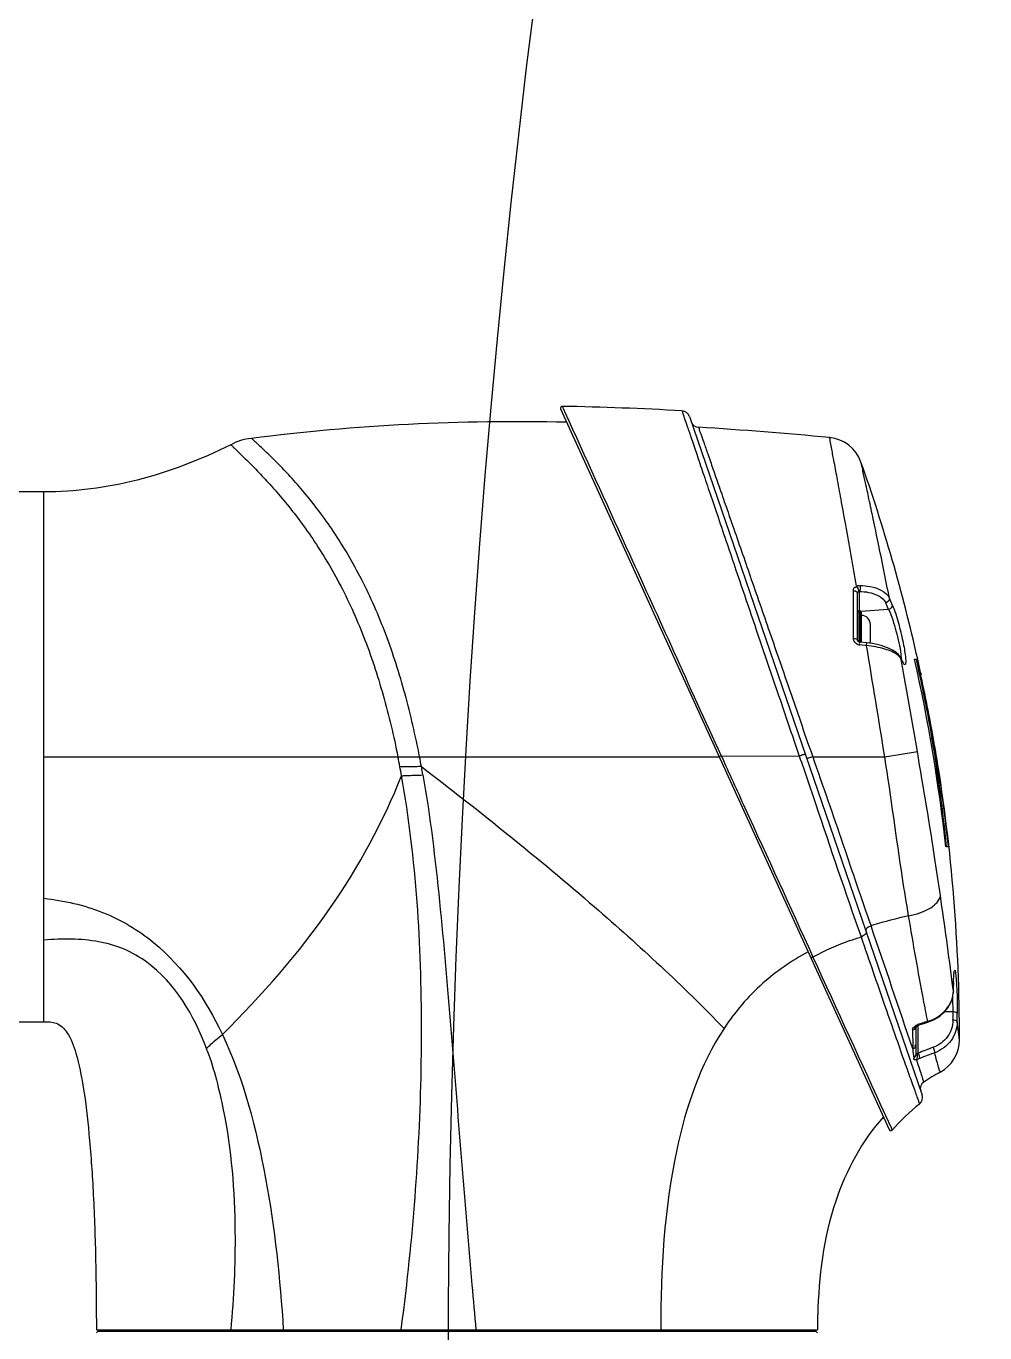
# Model space of a CAD drawing. Header units: millimetres. Extents: x 0 to 1173, y -4 to 841.
# Drawn here: x 512.93 to 528.49, y 324.23 to 345.44 of the extents above; entities that cross this region are included whole.
import ezdxf

# ---------------------------------------------------------------- set-up
doc = ezdxf.new("R2010")
doc.units = ezdxf.units.MM
doc.header["$LTSCALE"] = 65.395
for name, color, linetype in [('ALL_DRFT_GEOM', 7, 'CONTINUOUS'), ('J500_DH_BL12', 7, 'CONTINUOUS'), ('TM20_JOINT_200L_DH_BL4', 7, 'CONTINUOUS')]:
    doc.layers.add(name, color=color, linetype=linetype)

# ---------------------------------------------------------------- blocks, each defined once
blk = doc.blocks.new('TM20_JOINT_200L_DH_BL4', base_point=(646.7471, 433.0434))
at = {"layer": 'TM20_JOINT_200L_DH_BL4', "color": 7, "linetype": 'Continuous'}
for p, q in [((521.6027, 339.2254), (526.9336, 327.5277)), ((521.6665, 339.1865), (521.7361, 339.034)), ((523.6915, 339.104), (527.4695, 328.0871)), ((513.2209, 337.8793), (512.0209, 337.8793)), ((513.2209, 329.2793), (513.2209, 337.8793)), ((526.3529, 335.5008), (526.353, 336.2746)), ((526.4209, 335.4733), (526.4209, 336.2363)), ((526.4547, 335.9495), (526.4547, 336.2638)), ((526.924, 335.9719), (526.4761, 335.9391)), ((526.4459, 335.4441), (526.4459, 335.9495)), ((526.4559, 335.9495), (526.4459, 335.9495)), ((526.4559, 335.9495), (526.4559, 335.4419)), ((526.4809, 335.9245), (526.4809, 335.4392)), ((526.6309, 335.4745), (526.6309, 335.7245)), ((526.5414, 335.387), (526.454, 335.3966)), ((526.5685, 335.4296), (526.4557, 335.442)), ((526.5663, 335.3842), (526.5414, 335.387)), ((526.6153, 335.4235), (526.5685, 335.4296)), ((527.1109, 335.2039), (527.0956, 335.2255)), ((527.1171, 335.193), (527.1109, 335.2039)), ((527.1304, 335.1682), (527.1171, 335.1932)), ((527.1318, 335.1312), (527.1241, 335.1726)), ((527.1276, 335.1661), (527.1241, 335.1726)), ((527.1484, 335.1341), (527.1304, 335.1682)), ((527.1552, 335.114), (527.1449, 335.1335)), ((527.1487, 335.1336), (527.1484, 335.1341)), ((527.1511, 335.129), (527.1487, 335.1336)), ((527.3455, 335.162), (527.3745, 335.162)), ((527.392, 335.162), (527.3959, 335.162)), ((527.4422, 334.9488), (527.45, 334.9124)), ((527.6324, 333.8736), (527.6027, 333.8736)), ((527.6394, 333.8637), (527.6377, 333.8744)), ((527.6534, 333.866), (527.6385, 333.866)), ((526.8616, 333.5794), (527.3906, 333.668)), ((513.2209, 333.5793), (524.1757, 333.5793)), ((524.2082, 333.5965), (525.4756, 333.5898)), ((525.6929, 333.5793), (526.8616, 333.5793)), ((527.8616, 332.1197), (527.8612, 332.1244)), ((527.8942, 332.1197), (527.8616, 332.1197)), ((527.8938, 332.1232), (527.8942, 332.1197)), ((525.6905, 330.3434), (525.6967, 330.3298)), ((527.9636, 329.8729), (527.9633, 329.8747)), ((527.9757, 329.7787), (527.9636, 329.8729)), ((527.9759, 329.7755), (527.9779, 329.9023)), ((527.9761, 329.8006), (527.9763, 329.8116)), ((527.9763, 329.8116), (527.9767, 329.8335)), ((527.9771, 329.8743), (527.9772, 329.8774)), ((527.9773, 329.8774), (527.9775, 329.8743)), ((527.9779, 329.9023), (527.9787, 329.9349)), ((527.9787, 329.9349), (527.9792, 329.9557)), ((527.9792, 329.9557), (527.9799, 329.9754)), ((527.9799, 329.9754), (527.9807, 329.9941)), ((527.9739, 329.7399), (527.9759, 329.7755)), ((527.9757, 329.7787), (527.9761, 329.8006)), ((527.9757, 329.7787), (527.9759, 329.7755)), ((527.9698, 329.4384), (527.8337, 329.4426)), ((512.0209, 329.2793), (513.2209, 329.2793)), ((527.3676, 329.1966), (527.3709, 329.2005)), ((527.3709, 328.7638), (527.3709, 329.2005)), ((527.4047, 328.7696), (527.4047, 329.2219)), ((527.4208, 329.2273), (527.472, 329.2444)), ((527.472, 329.2444), (527.4983, 329.253)), ((527.482, 329.2603), (527.4974, 329.2653)), ((527.4983, 329.253), (527.5597, 329.2728)), ((527.5561, 329.2841), (527.5596, 329.2852)), ((527.5597, 329.2728), (527.5974, 329.286)), ((528.0728, 328.9854), (528.0382, 329.2782)), ((527.3708, 328.7606), (527.3709, 328.7638)), ((527.3711, 328.7623), (527.3709, 328.7638)), ((526.8743, 327.7571), (526.9646, 327.5608)), ((525.7731, 324.5193), (525.774, 324.5193)), ((514.0709, 324.2793), (525.77, 324.2793))]:
    blk.add_line(p, q, dxfattribs=at)
for points in [[(526.4209, 336.2363), (526.4211, 336.2397), (526.4217, 336.2431), (526.4228, 336.2464), (526.4243, 336.2495), (526.4262, 336.2524), (526.4285, 336.255), (526.4311, 336.2575), (526.434, 336.2596), (526.4372, 336.2614)], [(526.4372, 336.2614), (526.4389, 336.2621), (526.4407, 336.2627), (526.4426, 336.2632), (526.4445, 336.2636), (526.4464, 336.2638), (526.4484, 336.264), (526.4505, 336.264), (526.4526, 336.264), (526.4547, 336.2638)], [(526.4557, 335.4419), (526.4534, 335.4422), (526.4479, 335.4434), (526.4426, 335.4453), (526.4376, 335.4478), (526.4331, 335.4509), (526.4293, 335.4543), (526.4262, 335.458), (526.4238, 335.4619), (526.4222, 335.4658), (526.4212, 335.4696), (526.4209, 335.4732)], [(527.0956, 335.2255), (527.0768, 335.2463), (527.0546, 335.2664), (527.0289, 335.2857), (526.9997, 335.3042), (526.967, 335.3221), (526.931, 335.339), (526.8918, 335.355), (526.8496, 335.37), (526.8052, 335.3836), (526.7589, 335.3959), (526.7112, 335.4067), (526.6631, 335.4159), (526.6153, 335.4235)], [(527.1564, 335.1194), (527.1571, 335.1187), (527.1577, 335.118), (527.1575, 335.1183), (527.1566, 335.1197), (527.1551, 335.1219), (527.1533, 335.125), (527.1511, 335.129)], [(527.9807, 329.9941), (527.9815, 330.0114), (527.982, 330.0195), (527.9824, 330.0273), (527.9829, 330.0346), (527.9834, 330.0416), (527.9839, 330.0482), (527.9844, 330.0543), (527.9849, 330.06), (527.9854, 330.0652), (527.9859, 330.07), (527.9864, 330.0743), (527.9869, 330.0782), (527.9874, 330.0815), (527.9878, 330.0843), (527.9882, 330.0866), (527.9886, 330.0883), (527.9888, 330.0894)], [(527.5974, 329.286), (527.6408, 329.3044), (527.6826, 329.3257), (527.7226, 329.3497), (527.7604, 329.3763), (527.7957, 329.4054), (527.8284, 329.4367), (527.8583, 329.47), (527.8851, 329.5051), (527.9086, 329.5418), (527.9288, 329.5798), (527.9455, 329.619), (527.9586, 329.6589), (527.9681, 329.6993), (527.9739, 329.7399)], [(527.3709, 329.2005), (527.3727, 329.2023), (527.3759, 329.2051), (527.38, 329.2083), (527.385, 329.2117), (527.3909, 329.2152), (527.3974, 329.2186)], [(527.3974, 329.2186), (527.4046, 329.2218), (527.4122, 329.2247), (527.4196, 329.227), (527.4207, 329.2273)]]:
    blk.add_lwpolyline(points, dxfattribs=at)
for centre, radius, start, end in [((521.6296, 339.2376), 0.0296, 89.04654, 204.5), ((520.7796, 290.5052), 48.7694, 86.71759, 89.00079), ((523.5644, 339.0604), 0.1344, 18.92805, 86.76312), ((523.8482, 339.063), 0.1349, 198.92805, 266.47367), ((519.8491, 274.6221), 64.4299, 84.551855, 86.448816), ((525.9101, 338.1636), 0.6, 19.44418, 84.61521), ((500.0729, 329.0425), 28, 12.62405, 19.44418), ((517.1591, 331.7345), 10.6447, 23.45831, 24.07807), ((517.1943, 331.7961), 10.6723, 23.46794, 24.08753), ((526.4459, 335.9245), 0.025, 90, 180), ((526.4559, 335.9245), 0.025, 0, 90), ((526.4809, 335.7245), 0.15, 0, 90), ((526.4623, 335.5087), 0.1121, 231.08255, 238.08798), ((526.4655, 335.5184), 0.1223, 251.77388, 264.59063), ((524.6419, 335.5133), 1.8159, 356.31691, 356.82625), ((265.7361, 291.7894), 264.4483, 9.092371, 9.488632), ((526.4809, 335.4745), 0.15, 339.69813, 360), ((521.2552, 332.0215), 6.6613, 27.85139, 28.16844), ((430.8468, 317.3427), 97.9144, 9.597789, 10.467293), ((500.0729, 329.0425), 27.9508, 6.32205, 12.64664), ((500.0778, 329.0286), 27.9773, 12.20762, 12.66362), ((502.1808, 329.3871), 25.8641, 12.41654, 12.90161), ((501.364, 329.3619), 26.6699, 12.092, 12.56075), ((500.0753, 329.0281), 27.9798, 9.97258, 12.20752), ((502.2245, 329.3586), 25.8253, 10.05159, 12.49911), ((502.9348, 329.8279), 25.0321, 9.30292, 11.8023), ((502.8723, 329.8573), 25.0837, 5.17625, 9.21357), ((502.9984, 329.8385), 24.9676, 5.25305, 9.27774), ((502.0487, 329.4451), 25.9835, 9.16541, 9.79608), ((503.9852, 330.5835), 15.2749, 10.69571, 11.31061), ((503.4311, 330.4787), 15.8388, 10.15881, 10.69623), ((503.5221, 330.5237), 16.0855, 10.37769, 10.95021), ((502.4179, 330.4054), 17.1934, 9.64052, 10.10281), ((502.0708, 329.4487), 25.9612, 5.91304, 9.16551), ((500.0729, 329.0425), 28, 359.88315, 9.33481), ((423.1596, 316.2959), 105.6797, 7.382344, 8.177726), ((516.8627, 359.4202), 30.3283, 288.11701, 288.48283), ((528.8693, 323.6676), 7.5064, 107.04299, 107.28369), ((136.4573, 197.3178), 412.3939, 18.59774, 18.890485), ((1659.9618, 847.9596), 1246.7951, 204.529916, 204.6599418), ((521.7604, 329.929), 6.217, 359.1201, 359.4962), ((533.6132, 329.7992), 5.6364, 178.81246, 179.20425), ((521.2918, 329.4525), 6.678, 359.87905, 2.02755), ((527.5438, 329.7868), 0.432, 353.32966, 358.50691), ((527.5508, 329.7865), 0.425, 358.51982, 358.94402), ((502.9674, 329.4987), 25.0024, 359.55392, 359.86184), ((502.9534, 329.4758), 25.0856, 359.54856, 359.85628), ((527.4651, 329.0607), 0.1842, 120.78706, 122.50351), ((527.3138, 329.2118), 0.057, 346.30864, 350.71724), ((527.4712, 329.0502), 0.1964, 113.83516, 120.74097), ((527.4734, 329.0455), 0.2016, 109.57658, 113.87094), ((527.4718, 329.0499), 0.1969, 106.14342, 109.58095), ((527.4703, 329.0552), 0.1914, 105.00458, 106.13387), ((530.2649, 320.7135), 8.9884, 108.24195, 108.44705), ((530.2821, 320.6614), 9.0433, 108.03704, 108.24186), ((530.384, 320.3473), 9.3735, 107.55911, 107.93602), ((527.348, 329.9527), 0.7002, 287.58606, 291.63644), ((657.0267, 330.1802), 129.7173, 180.456737, 180.592289), ((527.4728, 328.9866), 0.6, 298.66094, 359.88315), ((510.7977, 327.0407), 5.3729, 19.21745, 19.61755), ((540.1518, 330.0194), 12.8896, 185.25309, 185.94495), ((527.2758, 328.7636), 0.0951, 351.76345, 356.1881), ((527.2739, 328.7637), 0.097, 356.18194, 358.13063), ((529.7185, 323.129), 6.0968, 109.83051, 112.30385), ((529.7148, 323.1607), 5.9756, 109.98444, 112.4738), ((529.5177, 325.2422), 3.6665, 118.63688, 123.50738), ((527.5615, 328.1971), 0.1227, 123.53365, 198.92805), ((529.3572, 325.473), 3.1351, 128.00478, 139.22274), ((527.3472, 328.0452), 0.1293, 308.00433, 18.92805), ((526.9606, 327.54), 0.0297, 204.5, 319.24929), ((479.7469, 329.5071), 39.6155, 352.41682, 353.48074), ((535.03, 324.2808), 9.26, 178.52421, 180.00936)]:
    blk.add_arc(centre, radius, start, end, dxfattribs=at)
for points, knots in [([(521.6301, 339.2672), (521.6371, 339.2671), (521.6399, 339.2244), (521.6573, 339.207), (521.6665, 339.1865)], [0, 0, 0, 0, 0.2395699, 1, 1, 1, 1]), ([(523.572, 339.1946), (523.5813, 339.1941), (523.58, 339.1614), (523.5948, 339.1309), (523.6184, 339.0518), (523.665, 338.9242), (523.7308, 338.7243), (523.8161, 338.4745), (523.9169, 338.1763), (524.0324, 337.8354), (524.2109, 337.3084), (524.4589, 336.5777), (524.7785, 335.6347), (525.123, 334.6286), (525.354, 333.9387), (525.4756, 333.5897)], [0, 0, 0, 0, 0.0047456, 0.0107672, 0.019535, 0.0450835, 0.0807215, 0.1256548, 0.1790678, 0.2401555, 0.308093, 0.461058, 0.6312752, 0.8127159, 1, 1, 1, 1]), ([(521.7361, 339.034), (522.064, 338.3131), (522.629, 337.0663), (523.4562, 335.2553), (523.9453, 334.1605), (524.2082, 333.5966)], [0, 0, 0, 0, 0.3978012, 0.6874823, 1, 1, 1, 1]), ([(523.8399, 338.9283), (523.8489, 338.9278), (523.8486, 338.8739), (523.8864, 338.8111), (523.9289, 338.6649), (523.9967, 338.4795), (524.0792, 338.2384), (524.1784, 337.9542), (524.2914, 337.6284), (524.466, 337.1257), (524.708, 336.4286), (525.0189, 335.5293), (525.3527, 334.57), (525.5757, 333.912), (525.6929, 333.5793)], [0, 0, 0, 0, 0.0047786, 0.0196248, 0.0452929, 0.0810641, 0.126125, 0.179645, 0.2408097, 0.3087897, 0.4617327, 0.6318142, 0.8130416, 1, 1, 1, 1]), ([(516.2516, 338.6451), (516.3041, 338.6714), (516.4088, 338.7282), (516.5272, 338.7425), (516.5854, 338.7503)], [0, 0, 0, 0, 0.5001663, 1, 1, 1, 1]), ([(519.3147, 333.5793), (519.2485, 333.9213), (519.0939, 334.5933), (518.7875, 335.561), (518.4, 336.447), (518.0145, 337.1063), (517.6883, 337.5662), (517.4532, 337.8631), (517.2285, 338.12), (517.023, 338.3356), (516.85, 338.5067), (516.725, 338.6215), (516.6556, 338.6877), (516.6131, 338.722), (516.6049, 338.7372), (516.5823, 338.7499), (516.5854, 338.7503)], [0, 0, 0, 0, 0.1753237, 0.3466128, 0.510106, 0.6609082, 0.7299318, 0.7937149, 0.8513786, 0.901712, 0.9433048, 0.9744827, 0.9856345, 0.9936385, 0.9984183, 1, 1, 1, 1]), ([(526.4024, 336.3507), (526.3453, 336.682), (526.2628, 337.1519), (526.1574, 337.7385), (526.0931, 338.0887), (526.0422, 338.3667), (526.0049, 338.5558), (525.9873, 338.661), (525.9723, 338.7186), (525.9752, 338.7374), (525.9634, 338.7625), (525.9664, 338.761)], [0, 0, 0, 0, 0.4117348, 0.5841974, 0.7302099, 0.8471366, 0.9323122, 0.9621853, 0.9833479, 0.9958703, 1, 1, 1, 1]), ([(516.2516, 338.6451), (515.7673, 338.4021), (514.7811, 338.0179), (513.7283, 337.8793), (513.2209, 337.8793)], [0, 0, 0, 0, 0.5163914, 1, 1, 1, 1]), ([(516.2516, 338.6451), (516.2505, 338.6423), (516.2671, 338.6357), (516.2793, 338.615), (516.3169, 338.5843), (516.3842, 338.5168), (516.5024, 338.4044), (516.6693, 338.2349), (516.8686, 338.0235), (517.0889, 337.7721), (517.3214, 337.4823), (517.6466, 337.0335), (518.0348, 336.3905), (518.4283, 335.5244), (518.7397, 334.5755), (518.8962, 333.9155), (518.9634, 333.5793)], [0, 0, 0, 0, 0.0015402, 0.0062128, 0.0140683, 0.0250485, 0.0558685, 0.097134, 0.1472127, 0.2047257, 0.2684778, 0.3375864, 0.4887947, 0.6526297, 0.8242348, 1, 1, 1, 1]), ([(526.9373, 336.1518), (526.8779, 336.4546), (526.7911, 336.8843), (526.6794, 337.4214), (526.6101, 337.7429), (526.5567, 338.0005), (526.5103, 338.1877), (526.495, 338.3013), (526.4746, 338.3509), (526.4759, 338.3634)], [0, 0, 0, 0, 0.4097241, 0.5821439, 0.7285613, 0.8461548, 0.9320035, 0.9833628, 1, 1, 1, 1]), ([(526.353, 336.2746), (526.353, 336.2888), (526.353, 336.3214), (526.3867, 336.3366), (526.4016, 336.3354)], [0, 0, 0, 0, 0.4882521, 1, 1, 1, 1]), ([(526.353, 336.2746), (526.3618, 336.2743), (526.3869, 336.2717), (526.4209, 336.2544), (526.4209, 336.2363)], [0, 0, 0, 0, 0.3271125, 1, 1, 1, 1]), ([(526.4024, 336.3507), (526.4183, 336.3302), (526.4336, 336.3001), (526.4378, 336.2677), (526.4372, 336.2614)], [0, 0, 0, 0, 0.8040998, 1, 1, 1, 1]), ([(526.4612, 336.3616), (526.4637, 336.3355), (526.4628, 336.3024), (526.4567, 336.27), (526.4547, 336.2638)], [0, 0, 0, 0, 0.7998358, 1, 1, 1, 1]), ([(526.4547, 336.2638), (526.5034, 336.2626), (526.6556, 336.2481), (526.8322, 336.176), (526.8776, 336.0773)], [0, 0, 0, 0, 0.3095923, 1, 1, 1, 1]), ([(526.4612, 336.3616), (526.5162, 336.3603), (526.6874, 336.3442), (526.8874, 336.2633), (526.9373, 336.1518)], [0, 0, 0, 0, 0.3102258, 1, 1, 1, 1]), ([(526.924, 335.9719), (526.9776, 335.8607), (527.0469, 335.6149), (527.1092, 335.3681), (527.1228, 335.2385)], [0, 0, 0, 0, 0.4865908, 1, 1, 1, 1]), ([(526.9838, 336.0462), (527.026, 335.9499), (527.0849, 335.7537), (527.1448, 335.5117), (527.1799, 335.3314), (527.1956, 335.221), (527.2042, 335.1436), (527.2006, 335.1024), (527.2007, 335.078), (527.1669, 335.0719), (527.1621, 335.1006), (527.1552, 335.114)], [0, 0, 0, 0, 0.298341, 0.5786434, 0.7088523, 0.818329, 0.8978064, 0.9242296, 0.9414581, 0.9571959, 1, 1, 1, 1]), ([(526.3529, 335.5008), (526.3617, 335.5006), (526.3839, 335.4983), (526.4209, 335.4895), (526.4209, 335.4733)], [0, 0, 0, 0, 0.3510902, 1, 1, 1, 1]), ([(526.4273, 335.4022), (526.423, 335.4036), (526.4147, 335.4069), (526.4068, 335.4112), (526.403, 335.4135)], [0, 0, 0, 0, 0.5011999, 1, 1, 1, 1]), ([(526.455, 335.4127), (526.4554, 335.4199), (526.4528, 335.4265), (526.4582, 335.4415), (526.4557, 335.4418)], [0, 0, 0, 0, 0.7371656, 1, 1, 1, 1]), ([(526.5663, 335.3842), (526.5674, 335.3951), (526.5641, 335.4054), (526.5726, 335.4289), (526.5685, 335.4294)], [0, 0, 0, 0, 0.7226319, 1, 1, 1, 1]), ([(527.0743, 335.2279), (527.0138, 335.2756), (526.8427, 335.3424), (526.6673, 335.374), (526.5663, 335.3842)], [0, 0, 0, 0, 0.4317403, 1, 1, 1, 1]), ([(527.0952, 335.2097), (527.092, 335.2128), (527.0852, 335.2191), (527.0781, 335.225), (527.0743, 335.2279)], [0, 0, 0, 0, 0.4871131, 1, 1, 1, 1]), ([(527.1241, 335.1726), (527.1235, 335.176), (527.1219, 335.1831), (527.1196, 335.19), (527.1182, 335.1934)], [0, 0, 0, 0, 0.4839113, 1, 1, 1, 1]), ([(527.126, 335.1946), (527.1261, 335.1914), (527.1262, 335.1853), (527.1262, 335.1792), (527.1261, 335.1763)], [0, 0, 0, 0, 0.5235562, 1, 1, 1, 1]), ([(527.1552, 335.114), (527.1546, 335.1173), (527.1531, 335.1241), (527.1509, 335.1307), (527.1496, 335.134)], [0, 0, 0, 0, 0.4839659, 1, 1, 1, 1]), ([(527.7647, 331.3282), (527.7383, 331.513), (527.6219, 332.2943), (527.4912, 333.0733), (527.3906, 333.668)], [0, 0, 0, 0, 0.2363893, 1, 1, 1, 1]), ([(519.3445, 333.4213), (519.3128, 333.4201), (519.1963, 333.4147), (519.0796, 333.4164), (518.9947, 333.4184)], [0, 0, 0, 0, 0.2716718, 1, 1, 1, 1]), ([(519.3445, 333.4213), (520.3013, 332.6876), (521.9925, 331.3324), (523.5876, 329.8618), (524.2549, 329.1711)], [0, 0, 0, 0, 0.5566269, 1, 1, 1, 1]), ([(524.2082, 333.5966), (524.2007, 333.5932), (524.1948, 333.5864), (524.1737, 333.5838), (524.1754, 333.5801)], [0, 0, 0, 0, 0.6689662, 1, 1, 1, 1]), ([(524.2082, 333.5966), (524.3369, 333.3142), (524.829, 332.2289), (525.3277, 331.1466), (525.6905, 330.3434)], [0, 0, 0, 0, 0.2604053, 1, 1, 1, 1]), ([(525.5717, 333.6212), (525.5709, 333.6235), (525.5577, 333.6141), (525.531, 333.6128), (525.4983, 333.5975), (525.4756, 333.5897)], [0, 0, 0, 0, 0.0746208, 0.2878067, 1, 1, 1, 1]), ([(525.4756, 333.5897), (525.5639, 333.3342), (525.8951, 332.3554), (526.2228, 331.3755), (526.4774, 330.6564)], [0, 0, 0, 0, 0.261698, 1, 1, 1, 1]), ([(525.6929, 333.5793), (525.6702, 333.5716), (525.6377, 333.5559), (525.6109, 333.5551), (525.5979, 333.5449), (525.5971, 333.5473)], [0, 0, 0, 0, 0.7124358, 0.9255703, 1, 1, 1, 1]), ([(525.6929, 333.5793), (525.8581, 333.1066), (526.1765, 332.1927), (526.4825, 331.2745), (526.6393, 330.8346)], [0, 0, 0, 0, 0.5173954, 1, 1, 1, 1]), ([(527.2486, 331.0005), (527.2139, 331.2027), (527.0767, 332.0611), (526.966, 332.9235), (526.8616, 333.5793)], [0, 0, 0, 0, 0.2361073, 1, 1, 1, 1]), ([(516.1158, 329.0731), (516.756, 329.7084), (517.8963, 330.9997), (518.724, 332.5191), (519.0216, 333.2723)], [0, 0, 0, 0, 0.5269052, 1, 1, 1, 1]), ([(519.0216, 333.2721), (519.0481, 333.2731), (519.1639, 333.2773), (519.2796, 333.2818), (519.3689, 333.2848)], [0, 0, 0, 0, 0.2288244, 1, 1, 1, 1]), ([(519.1062, 325.0093), (519.2631, 326.3831), (519.4298, 329.1425), (519.2647, 331.9156), (519.0216, 333.2723)], [0, 0, 0, 0, 0.5008055, 1, 1, 1, 1]), ([(519.3689, 333.2848), (519.488, 332.6037), (519.6506, 331.2273), (519.8798, 328.4654), (520.0458, 326.3914), (520.1652, 325.0093)], [0, 0, 0, 0, 0.2494379, 0.4994857, 1, 1, 1, 1]), ([(527.2486, 331.0005), (527.3737, 331.0223), (527.5728, 331.0801), (527.7551, 331.2443), (527.7647, 331.3282)], [0, 0, 0, 0, 0.6006875, 1, 1, 1, 1]), ([(513.2209, 331.284), (513.5447, 331.2447), (514.1863, 331.1055), (515.2925, 330.4448), (515.852, 329.6349), (516.1158, 329.0731)], [0, 0, 0, 0, 0.2573132, 0.5104005, 1, 1, 1, 1]), ([(527.5596, 329.2852), (527.5354, 329.4033), (527.4242, 329.9737), (527.3259, 330.5464), (527.2486, 331.0005)], [0, 0, 0, 0, 0.2074512, 1, 1, 1, 1]), ([(526.4774, 330.6564), (526.5433, 330.4659), (526.6686, 330.1019), (526.8475, 329.5845), (527.0067, 329.1265), (527.1434, 328.7351), (527.2431, 328.4536), (527.3093, 328.2669), (527.3496, 328.1571), (527.3784, 328.0704), (527.4085, 328.0041), (527.411, 327.9682), (527.4307, 327.9464), (527.4268, 327.9433)], [0, 0, 0, 0, 0.2103119, 0.4018193, 0.5713579, 0.7163829, 0.8345629, 0.8828434, 0.923462, 0.9560161, 0.9800004, 0.9948726, 1, 1, 1, 1]), ([(526.5614, 330.7243), (526.5604, 330.7191), (526.5554, 330.7081), (526.5476, 330.6991), (526.5429, 330.6946)], [0, 0, 0, 0, 0.4480189, 1, 1, 1, 1]), ([(526.5606, 330.7376), (526.5613, 330.7355), (526.5621, 330.7311), (526.5618, 330.7266), (526.5614, 330.7243)], [0, 0, 0, 0, 0.4852485, 1, 1, 1, 1]), ([(515.8583, 328.8444), (515.6613, 329.3773), (515.2705, 330.043), (514.5255, 330.4725), (513.9626, 330.6337), (513.5167, 330.6249), (513.2209, 330.6057)], [0, 0, 0, 0, 0.4947023, 0.6177805, 0.7418941, 1, 1, 1, 1]), ([(525.6179, 330.4147), (525.3541, 330.2712), (524.8379, 329.9165), (524.4308, 329.438), (524.2549, 329.1711)], [0, 0, 0, 0, 0.4843914, 1, 1, 1, 1]), ([(525.6967, 330.3298), (525.6892, 330.3261), (525.6773, 330.3233), (525.6594, 330.3237), (525.6572, 330.3285)], [0, 0, 0, 0, 0.6089632, 1, 1, 1, 1]), ([(527.978, 329.916), (527.9782, 329.9278), (527.9792, 329.9693), (527.9808, 330.0108), (527.9828, 330.0404)], [0, 0, 0, 0, 0.2854728, 1, 1, 1, 1]), ([(527.9828, 330.0404), (527.9846, 330.0675), (527.9974, 330.1771), (528.0119, 330.0611), (528.0151, 330.0307)], [0, 0, 0, 0, 0.4705144, 1, 1, 1, 1]), ([(528.023, 329.9378), (528.0258, 329.8989), (528.0356, 329.7241), (528.0393, 329.549), (528.0389, 329.4129)], [0, 0, 0, 0, 0.2229045, 1, 1, 1, 1]), ([(527.6062, 329.3018), (527.7016, 329.3397), (527.8723, 329.4538), (527.962, 329.6433), (527.9729, 329.7366)], [0, 0, 0, 0, 0.5224298, 1, 1, 1, 1]), ([(528.0389, 329.4129), (528.0385, 329.4166), (528.0199, 329.4373), (527.9915, 329.4377), (527.9698, 329.4384)], [0, 0, 0, 0, 0.1446989, 1, 1, 1, 1]), ([(513.2209, 329.2793), (513.2878, 329.2793), (513.4386, 329.2785), (513.6418, 329.0769), (513.7654, 328.7067), (513.8784, 328.1534), (513.9626, 327.4064), (514.0258, 326.4899), (514.0633, 325.4284), (514.0709, 324.6757), (514.0709, 324.2793)], [0, 0, 0, 0, 0.0378049, 0.0806195, 0.1502363, 0.2566472, 0.3997102, 0.5746021, 0.7759148, 1, 1, 1, 1]), ([(524.255, 329.1711), (523.8665, 328.5817), (523.3163, 326.9424), (523.228, 325.256), (523.228, 324.2793)], [0, 0, 0, 0, 0.419529, 1, 1, 1, 1]), ([(527.3701, 329.2026), (527.3704, 329.2042), (527.3708, 329.2075), (527.3709, 329.2108), (527.3709, 329.2125)], [0, 0, 0, 0, 0.490544, 1, 1, 1, 1]), ([(527.4207, 329.2401), (527.4212, 329.2371), (527.4216, 329.2336), (527.4219, 329.2279), (527.4208, 329.2274)], [0, 0, 0, 0, 0.7025762, 1, 1, 1, 1]), ([(527.5596, 329.2852), (527.5601, 329.2823), (527.5603, 329.2789), (527.5608, 329.2733), (527.5597, 329.2729)], [0, 0, 0, 0, 0.707244, 1, 1, 1, 1]), ([(527.9691, 329.304), (527.968, 329.2104), (527.9046, 329.0163), (527.7402, 328.8982), (527.6502, 328.8642)], [0, 0, 0, 0, 0.4934277, 1, 1, 1, 1]), ([(528.0382, 329.2782), (528.0374, 329.1712), (527.964, 328.9495), (527.7758, 328.8145), (527.6726, 328.7765)], [0, 0, 0, 0, 0.4931563, 1, 1, 1, 1]), ([(528.0382, 329.2782), (528.0378, 329.2819), (528.0192, 329.3026), (527.9908, 329.3032), (527.9691, 329.304)], [0, 0, 0, 0, 0.144765, 1, 1, 1, 1]), ([(515.8588, 328.8448), (515.8754, 328.8618), (515.9563, 328.9431), (516.0453, 329.0158), (516.1158, 329.0731)], [0, 0, 0, 0, 0.2072589, 1, 1, 1, 1]), ([(516.1158, 329.0731), (516.4612, 328.3372), (516.8793, 326.7305), (517.0523, 325.1025), (517.1041, 324.2793)], [0, 0, 0, 0, 0.4963732, 1, 1, 1, 1]), ([(527.3163, 328.8394), (527.3308, 328.8449), (527.3616, 328.8537), (527.3639, 328.8922), (527.3555, 328.9019)], [0, 0, 0, 0, 0.545392, 1, 1, 1, 1]), ([(527.3865, 328.7562), (527.3826, 328.7555), (527.3755, 328.7547), (527.3716, 328.7603), (527.3711, 328.7623)], [0, 0, 0, 0, 0.659901, 1, 1, 1, 1]), ([(527.4047, 328.7696), (527.4015, 328.767), (527.3957, 328.7622), (527.3895, 328.7579), (527.3865, 328.7562)], [0, 0, 0, 0, 0.5450052, 1, 1, 1, 1]), ([(527.4306, 328.6825), (527.4311, 328.6882), (527.427, 328.7188), (527.4157, 328.7475), (527.4047, 328.7696)], [0, 0, 0, 0, 0.1871709, 1, 1, 1, 1]), ([(527.6726, 328.7765), (527.6733, 328.7815), (527.6703, 328.8121), (527.6604, 328.8411), (527.6502, 328.8642)], [0, 0, 0, 0, 0.1670143, 1, 1, 1, 1]), ([(527.7606, 328.4601), (527.7621, 328.4669), (527.7442, 328.4928), (527.7352, 328.5526), (527.7025, 328.6511), (527.684, 328.7304), (527.6726, 328.7765)], [0, 0, 0, 0, 0.0638222, 0.2533943, 0.566447, 1, 1, 1, 1]), ([(527.3752, 328.6624), (527.3645, 328.6606), (527.3417, 328.6546), (527.3319, 328.6763), (527.3315, 328.6844)], [0, 0, 0, 0, 0.5732315, 1, 1, 1, 1]), ([(527.3752, 328.6624), (527.3923, 328.611), (527.4213, 328.5218), (527.4562, 328.4182), (527.4743, 328.3574), (527.4869, 328.3267), (527.4871, 328.3107), (527.4955, 328.3005), (527.4937, 328.2993)], [0, 0, 0, 0, 0.4257219, 0.7390759, 0.8514579, 0.9331354, 0.9830521, 1, 1, 1, 1]), ([(526.839, 327.7353), (526.4895, 327.3459), (525.9319, 326.2989), (525.7901, 325.1431), (525.774, 324.5193)], [0, 0, 0, 0, 0.4560855, 1, 1, 1, 1]), ([(526.9646, 327.5608), (526.9692, 327.5508), (526.9762, 327.5463), (526.9806, 327.5177), (526.9831, 327.5206)], [0, 0, 0, 0, 0.7449622, 1, 1, 1, 1])]:
    blk.add_open_spline(points, degree=3, knots=knots, dxfattribs=at)
for points in [[(516.5854, 338.7503), (518.277, 338.9754), (519.9918, 339.0472), (521.6981, 339.016)], [(526.4024, 336.3507), (526.4192, 336.3588), (526.4418, 336.3652), (526.4581, 336.3561)], [(526.9373, 336.1518), (526.9432, 336.1205), (526.9088, 336.0836), (526.8776, 336.0773)], [(526.9838, 336.0462), (526.9898, 336.0149), (526.9552, 335.9779), (526.924, 335.9719)], [(526.3919, 335.4215), (526.369, 335.44), (526.3531, 335.4714), (526.3529, 335.5008)], [(527.1241, 335.1726), (527.1167, 335.1864), (527.1064, 335.1987), (527.0952, 335.2097)], [(527.1228, 335.2385), (527.1243, 335.2239), (527.1255, 335.2092), (527.126, 335.1946)], [(527.2486, 331.0003), (527.0539, 330.9547), (526.8603, 330.9036), (526.6691, 330.845)], [(526.5429, 330.6946), (526.5248, 330.6769), (526.5013, 330.6647), (526.4774, 330.6564)], [(526.5732, 330.7964), (526.562, 330.7855), (526.5502, 330.7678), (526.5553, 330.753)], [(526.6393, 330.8346), (526.6152, 330.8263), (526.5914, 330.8141), (526.5732, 330.7964)], [(526.2935, 330.5956), (526.0895, 330.5195), (525.889, 330.4319), (525.6967, 330.3298)], [(528.0151, 330.0307), (528.0184, 329.9998), (528.0208, 329.9688), (528.023, 329.9378)], [(527.3135, 329.1461), (527.3141, 329.1753), (527.3415, 329.2004), (527.3661, 329.2161)], [(527.3135, 329.1461), (527.3379, 329.1533), (527.3632, 329.1736), (527.3692, 329.1983)], [(515.8712, 328.8092), (515.9838, 328.4971), (516.0658, 328.1736), (516.1303, 327.8481)], [(527.3315, 328.6844), (527.3511, 328.7005), (527.3663, 328.7249), (527.3699, 328.75)], [(527.3751, 328.6624), (527.3949, 328.6869), (527.3953, 328.7259), (527.3865, 328.7562)], [(527.4306, 328.6825), (527.4129, 328.674), (527.3943, 328.6668), (527.3752, 328.6624)], [(516.1304, 327.8481), (516.2636, 327.1996), (516.3134, 326.533), (516.3201, 325.871)], [(516.3201, 325.871), (516.3254, 325.34), (516.2985, 324.8083), (516.2515, 324.2793)], [(520.1652, 325.0093), (520.1862, 324.7659), (520.2074, 324.5226), (520.2288, 324.2793)]]:
    blk.add_open_spline(points, degree=3, dxfattribs=at)
blk = doc.blocks.new('J500_DH_BL12', base_point=(633.539, 411.178))
at = {"layer": 'J500_DH_BL12', "color": 7, "linetype": 'Continuous'}
for p, q in [((514.101, 324.259), (514.071, 324.229)), ((514.101, 324.259), (525.741, 324.259)), ((514.271, 324.259), (514.271, 324.279)), ((525.571, 324.259), (525.571, 324.279)), ((525.741, 324.259), (525.771, 324.229))]:
    blk.add_line(p, q, dxfattribs=at)

msp = doc.modelspace()

# ---------------------------------------------------------------- linework, layer by layer
at = {"layer": 'ALL_DRFT_GEOM', "color": 7, "linetype": 'Continuous'}
for radius in [190.5586, 175.1399]:
    msp.add_circle((694.9209, 323.5593), radius, dxfattribs=at)

# ---------------------------------------------------------------- block references
at = {"layer": 'J500_DH_BL12'}
msp.add_blockref('J500_DH_BL12', (633.5391, 411.1783), dxfattribs=at)
at = {"layer": 'TM20_JOINT_200L_DH_BL4'}
msp.add_blockref('TM20_JOINT_200L_DH_BL4', (646.7471, 433.0434), dxfattribs=at)

doc.saveas('drawing.dxf')
